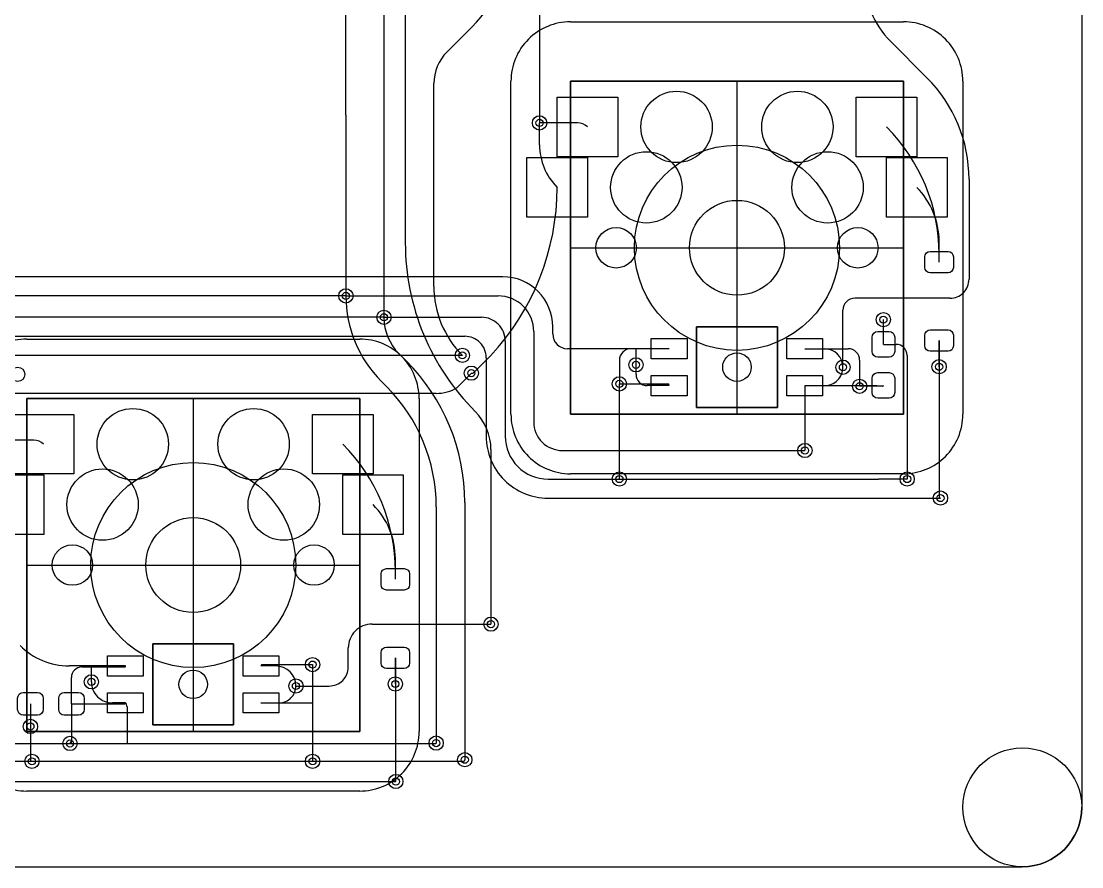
# Model space of a CAD drawing. Header units: millimetres. Extents: x -220 to 263, y -14 to 135.
# Drawn here: x 218.47 to 263.06, y 12 to 47.54 of the extents above; entities that cross this region are included whole.
import ezdxf

# ---------------------------------------------------------------- set-up
doc = ezdxf.new("R2010")
doc.units = ezdxf.units.MM
doc.layers.get('0').update_dxf_attribs({"color": 96, "lineweight": 25, "true_color": 0x008000})
for name, color, linetype, lineweight, true_color in [('livello 12', 253, 'Continuous', 25, 0xa0a0a4), ('livello 3', 18, 'Continuous', 25, 0x000000), ('livello 4', 18, 'Continuous', 25, 0x000000), ('livello 6', 18, 'Continuous', 25, 0x000000)]:
    doc.layers.add(name, color=color, linetype=linetype, lineweight=lineweight, true_color=true_color)

msp = doc.modelspace()

# ---------------------------------------------------------------- linework, layer by layer
at = {"flags": 128}
for points in [[(263.064, 83.069), (263.064, 14.5)], [(168.222, 12), (260.564, 12)]]:
    msp.add_lwpolyline(points, dxfattribs=at)
msp.add_circle((260.564, 14.5), 2.5)
at = {"layer": 'livello 12'}
for p, q in [((255.564, 45.019), (241.564, 45.019)), ((241.564, 45.019), (241.564, 31.02)), ((255.564, 31.02), (255.564, 45.019)), ((232.703, 31.684), (218.703, 31.684)), ((218.703, 31.684), (218.703, 17.684)), ((232.703, 17.684), (232.703, 31.684)), ((241.564, 31.02), (255.564, 31.02)), ((218.703, 17.684), (232.703, 17.684))]:
    msp.add_line(p, q, dxfattribs=at)
at = {"layer": 'livello 12', "flags": 128}
for points in [[(263.064, 83.069), (263.064, 14.5)], [(168.222, 12), (260.564, 12)]]:
    msp.add_lwpolyline(points, dxfattribs=at)
at = {"layer": 'livello 12'}
msp.add_arc((260.564, 14.5), 2.5, 270, 0, dxfattribs=at)
at = {"layer": 'livello 3', "color": 30, "true_color": 0xff7f00, "flags": 128}
for points in [[(241.564, 47.519, 0.414214), (239.064, 45.019)], [(258.064, 45.019, 0.414214), (255.564, 47.519)], [(218.703, 34.184, 0.414214), (216.203, 31.684)], [(235.203, 31.684, 0.414214), (232.703, 34.184)], [(239.064, 31.02, 0.414214), (241.564, 28.52)], [(255.564, 28.52, 0.414214), (258.064, 31.02)], [(216.203, 17.684, 0.414214), (218.703, 15.184)], [(232.703, 15.184, 0.414214), (235.203, 17.684)]]:
    msp.add_lwpolyline(points, format="xyb", dxfattribs=at)
for points in [[(241.564, 47.519), (255.564, 47.519)], [(239.064, 31.02), (239.064, 45.019)], [(241.564, 31.02), (241.564, 45.019)], [(241.564, 45.019), (255.564, 45.019)], [(248.565, 45.02), (248.565, 31.02)], [(255.564, 45.019), (255.564, 31.02)], [(258.064, 45.019), (258.064, 31.02)], [(241.565, 38.02), (255.564, 38.02)], [(246.865, 34.703), (250.265, 34.703)], [(246.865, 31.303), (246.865, 34.703)], [(250.265, 34.703), (246.865, 34.703)], [(246.865, 34.703), (246.865, 31.303)], [(250.265, 34.703), (250.265, 31.303)], [(250.265, 31.303), (250.265, 34.703)], [(218.703, 34.184), (232.703, 34.184)], [(218.703, 17.684), (218.703, 31.684)], [(218.703, 31.684), (232.703, 31.684)], [(225.703, 31.684), (225.703, 17.684)], [(232.703, 31.684), (232.703, 17.684)], [(235.203, 31.684), (235.203, 17.684)], [(250.265, 31.303), (246.865, 31.303)], [(246.865, 31.303), (250.265, 31.303)], [(255.564, 31.02), (241.564, 31.02)], [(255.564, 28.52), (241.564, 28.52)], [(218.703, 24.684), (232.702, 24.684)], [(224.003, 17.968), (224.003, 21.368)], [(224.003, 21.368), (227.403, 21.368)], [(227.403, 21.368), (224.003, 21.368)], [(224.003, 21.368), (224.003, 17.968)], [(227.403, 21.368), (227.403, 17.968)], [(227.403, 17.968), (227.403, 21.368)], [(227.403, 17.968), (224.003, 17.968)], [(224.003, 17.968), (227.403, 17.968)], [(232.703, 17.684), (218.703, 17.684)], [(232.703, 15.184), (218.703, 15.184)]]:
    msp.add_lwpolyline(points, dxfattribs=at)
at = {"layer": 'livello 3', "color": 30, "true_color": 0xff7f00}
for centre in [(248.565, 38.02), (225.703, 24.684)]:
    msp.add_circle(centre, 4.311, dxfattribs=at)
at = {"layer": 'livello 4', "color": 45, "true_color": 0xb2803a, "flags": 128}
for points in [[(240.265, 57.823), (240.265, 43.27)], [(233.722, 56.799), (233.722, 35.099)], [(234.622, 57.033), (234.622, 38.227)], [(232.122, 43.599), (232.122, 55.999)], [(236.372, 46.249), (237.412, 47.29)], [(255.022, 46.699), (256.554, 45.167)], [(235.822, 36.396), (235.822, 44.921)], [(253.58, 41.85), (253.58, 44.35), (256.13, 44.35), (256.13, 41.85), (253.58, 41.85)], [(232.122, 43.599), (232.122, 35.999)], [(240.265, 42.346), (240.265, 43.27)], [(239.73, 39.31), (239.73, 41.81), (242.28, 41.81), (242.28, 39.31), (239.73, 39.31)], [(257.44, 37.87), (257.526, 37.852), (257.599, 37.804), (257.647, 37.731), (257.665, 37.645), (257.665, 37.195), (257.647, 37.108), (257.599, 37.035), (257.526, 36.987), (257.44, 36.97), (256.69, 36.97), (256.603, 36.987), (256.53, 37.035), (256.482, 37.108), (256.465, 37.195), (256.465, 37.645), (256.482, 37.731), (256.53, 37.804), (256.603, 37.852), (256.69, 37.87), (257.44, 37.87)], [(257.065, 37.42), (257.065, 37.764)], [(256.622, 35.899), (253.522, 35.899)], [(257.522, 35.899), (256.622, 35.899)], [(253.022, 32.999), (253.022, 35.399)], [(254.722, 33.961), (254.722, 34.999)], [(254.484, 33.424), (254.393, 33.442), (254.316, 33.494), (254.265, 33.571), (254.247, 33.661), (254.247, 34.261), (254.265, 34.352), (254.316, 34.429), (254.393, 34.481), (254.484, 34.499), (254.959, 34.499), (255.05, 34.481), (255.127, 34.429), (255.178, 34.352), (255.197, 34.261), (255.197, 33.661), (255.178, 33.571), (255.127, 33.494), (255.05, 33.442), (254.959, 33.424), (254.484, 33.424)], [(257.44, 34.57), (257.526, 34.552), (257.599, 34.504), (257.647, 34.431), (257.665, 34.345), (257.665, 33.895), (257.647, 33.808), (257.599, 33.735), (257.526, 33.687), (257.44, 33.67), (256.69, 33.67), (256.603, 33.687), (256.53, 33.735), (256.482, 33.808), (256.465, 33.895), (256.465, 34.345), (256.482, 34.431), (256.53, 34.504), (256.603, 34.552), (256.69, 34.57), (257.44, 34.57)], [(244.965, 33.353), (244.965, 34.203), (246.465, 34.203), (246.465, 33.353), (244.965, 33.353)], [(250.665, 33.353), (250.665, 34.203), (252.165, 34.203), (252.165, 33.353), (250.665, 33.353)], [(254.722, 33.961), (255.259, 33.961)], [(257.065, 33.02), (257.065, 34.12)], [(234.358, 33.563), (234.658, 33.263)], [(237.468, 32.749), (238.199, 33.479)], [(245.715, 33.778), (244.117, 33.778)], [(251.415, 33.778), (252.242, 33.778)], [(255.722, 33.499), (255.722, 28.299)], [(243.622, 33.283), (243.622, 32.299)], [(244.322, 32.699), (244.322, 33.099)], [(257.065, 33.02), (257.065, 27.556)], [(237.397, 32.749), (237.468, 32.749)], [(244.965, 31.803), (244.965, 32.653), (246.465, 32.653), (246.465, 31.803), (244.965, 31.803)], [(250.665, 31.803), (250.665, 32.653), (252.165, 32.653), (252.165, 31.803), (250.665, 31.803)], [(254.484, 31.699), (254.393, 31.717), (254.316, 31.769), (254.265, 31.846), (254.247, 31.936), (254.247, 32.536), (254.265, 32.627), (254.316, 32.704), (254.393, 32.756), (254.484, 32.774), (254.959, 32.774), (255.05, 32.756), (255.127, 32.704), (255.178, 32.627), (255.197, 32.536), (255.197, 31.936), (255.178, 31.846), (255.127, 31.769), (255.05, 31.717), (254.959, 31.699), (254.484, 31.699)], [(233.606, 32.414), (233.822, 32.199)], [(243.622, 28.299), (243.622, 32.299)], [(245.715, 32.228), (244.792, 32.228)], [(251.415, 32.228), (251.415, 29.516)], [(251.415, 32.228), (254.451, 32.228)], [(230.718, 28.514), (230.718, 31.014), (233.268, 31.014), (233.268, 28.514), (230.718, 28.514)], [(238.222, 29.536), (238.222, 22.199)], [(216.868, 25.974), (216.868, 28.474), (219.418, 28.474), (219.418, 25.974), (216.868, 25.974)], [(237.122, 27.315), (237.122, 16.499)], [(235.922, 27.129), (235.922, 22.899)], [(234.578, 24.534), (234.664, 24.517), (234.737, 24.468), (234.785, 24.395), (234.803, 24.309), (234.803, 23.859), (234.785, 23.773), (234.737, 23.7), (234.664, 23.651), (234.578, 23.634), (233.828, 23.634), (233.741, 23.651), (233.668, 23.7), (233.62, 23.773), (233.603, 23.859), (233.603, 24.309), (233.62, 24.395), (233.668, 24.468), (233.741, 24.517), (233.828, 24.534), (234.578, 24.534)], [(234.203, 24.084), (234.203, 24.429)], [(235.922, 22.899), (235.919, 22.897)], [(235.919, 22.897), (235.919, 17.199)], [(234.578, 21.234), (234.664, 21.217), (234.737, 21.168), (234.785, 21.095), (234.803, 21.009), (234.803, 20.559), (234.785, 20.473), (234.737, 20.4), (234.664, 20.351), (234.578, 20.334), (233.828, 20.334), (233.741, 20.351), (233.668, 20.4), (233.62, 20.473), (233.603, 20.559), (233.603, 21.009), (233.62, 21.095), (233.668, 21.168), (233.741, 21.217), (233.828, 21.234), (234.578, 21.234)], [(223.603, 20.868), (223.603, 20.018), (222.103, 20.018), (222.103, 20.868), (223.603, 20.868)], [(229.303, 20.868), (229.303, 20.018), (227.803, 20.018), (227.803, 20.868), (229.303, 20.868)], [(234.203, 19.684), (234.203, 20.784)], [(221.022, 20.399), (222.809, 20.399)], [(229.178, 20.443), (228.553, 20.443)], [(230.722, 20.499), (230.722, 18.899)], [(220.584, 18.849), (220.584, 19.961)], [(234.203, 19.684), (234.203, 15.603)], [(219.397, 18.611), (219.378, 18.521), (219.327, 18.444), (219.25, 18.392), (219.159, 18.374), (218.559, 18.374), (218.468, 18.392), (218.391, 18.444), (218.34, 18.521), (218.322, 18.611), (218.322, 19.086), (218.34, 19.177), (218.391, 19.254), (218.468, 19.306), (218.559, 19.324), (219.159, 19.324), (219.25, 19.306), (219.327, 19.254), (219.378, 19.177), (219.397, 19.086), (219.397, 18.611)], [(221.122, 18.611), (221.103, 18.521), (221.052, 18.444), (220.975, 18.392), (220.884, 18.374), (220.284, 18.374), (220.193, 18.392), (220.116, 18.444), (220.065, 18.521), (220.047, 18.611), (220.047, 19.086), (220.065, 19.177), (220.116, 19.254), (220.193, 19.306), (220.284, 19.324), (220.884, 19.324), (220.975, 19.306), (221.052, 19.254), (221.103, 19.177), (221.122, 19.086), (221.122, 18.611)], [(223.603, 19.318), (223.603, 18.468), (222.103, 18.468), (222.103, 19.318), (223.603, 19.318)], [(229.303, 19.318), (229.303, 18.468), (227.803, 18.468), (227.803, 19.318), (229.303, 19.318)], [(218.859, 18.849), (218.859, 17.899)], [(220.584, 18.849), (220.584, 17.247)], [(222.853, 18.893), (222.303, 18.893)], [(228.553, 18.893), (230.715, 18.893)], [(230.722, 18.899), (230.722, 16.899)], [(218.859, 17.899), (218.859, 16.497)], [(230.722, 16.899), (230.722, 16.434)]]:
    msp.add_lwpolyline(points, dxfattribs=at)
for points in [[(237.412, 47.29, 0.198913), (239.122, 51.416)], [(253.922, 49.355, 0.198912), (255.022, 46.699)], [(236.372, 46.249, 0.198912), (235.822, 44.921)], [(257.065, 37.764, 0.198912), (254.855, 43.099)], [(240.265, 42.346, 0.198912), (241.005, 40.56)], [(238.199, 33.48, 0.190754), (241.005, 40.56)], [(234.622, 38.227, 0.198912), (237.559, 31.136)], [(235.822, 36.396, 0.198913), (237.022, 33.499)], [(232.122, 35.999, 0.198913), (233.606, 32.414)], [(253.522, 35.899, 0.414214), (253.022, 35.399)], [(233.722, 35.099, 0.198912), (234.358, 33.563)], [(255.722, 33.499, 0.414214), (255.259, 33.961)], [(244.117, 33.778, 0.414214), (243.622, 33.283)], [(253.022, 32.999, 0.414138), (252.243, 33.778)], [(237.122, 27.315, 0.198912), (234.658, 33.263)], [(244.322, 32.699, 0.414214), (244.792, 32.228)], [(235.922, 27.129, 0.198912), (233.822, 32.199)], [(238.222, 29.536, 0.198923), (237.559, 31.136)], [(234.203, 24.429, 0.198912), (231.993, 29.764)], [(251.415, 29.516, 0.198913), (251.422, 29.499)], [(257.065, 27.556, 0.414214), (257.122, 27.499)], [(221.022, 20.399, 0.414214), (220.584, 19.961)], [(222.809, 20.399, 0.414214), (222.853, 20.443)], [(230.022, 19.599, 0.414144), (229.178, 20.443)], [(221.422, 19.774, 0.414214), (222.303, 18.893)], [(230.715, 18.893, 0.40968), (230.722, 18.899)], [(220.522, 17.184, 0.414214), (220.584, 17.247)], [(218.859, 16.497, 0.413745), (218.922, 16.434)], [(234.203, 15.603, 0.412677), (234.222, 15.584)]]:
    msp.add_lwpolyline(points, format="xyb", dxfattribs=at)
at = {"layer": 'livello 4', "color": 250, "true_color": 0x2f2d31, "flags": 128}
for points in [[(246.865, 34.703), (250.265, 34.703)], [(246.865, 31.303), (246.865, 34.703)], [(250.265, 34.703), (246.865, 34.703)], [(246.865, 34.703), (246.865, 31.303)], [(250.265, 34.703), (250.265, 31.303)], [(250.265, 31.303), (250.265, 34.703)], [(250.265, 31.303), (246.865, 31.303)], [(246.865, 31.303), (250.265, 31.303)], [(224.003, 17.968), (224.003, 21.368)], [(224.003, 21.368), (227.403, 21.368)], [(227.403, 21.368), (224.003, 21.368)], [(224.003, 21.368), (224.003, 17.968)], [(227.403, 21.368), (227.403, 17.968)], [(227.403, 17.968), (227.403, 21.368)], [(227.403, 17.968), (224.003, 17.968)], [(224.003, 17.968), (227.403, 17.968)]]:
    msp.add_lwpolyline(points, dxfattribs=at)
at = {"layer": 'livello 4', "color": 18, "true_color": 0x000000}
for centre, radius in [((246.025, 43.1), 1.5), ((251.105, 43.1), 1.5), ((240.265, 43.27), 0.15), ((244.755, 40.56), 1.5), ((252.375, 40.56), 1.5), ((248.565, 38.02), 1.994), ((248.565, 38.02), 1.994), ((243.485, 38.02), 0.851), ((243.485, 38.02), 0.851), ((253.645, 38.02), 0.851), ((253.645, 38.02), 0.851), ((232.122, 35.999), 0.15), ((232.122, 35.999), 0.15), ((233.722, 35.099), 0.15), ((254.722, 34.999), 0.15), ((237.022, 33.499), 0.15), ((244.322, 33.099), 0.15), ((253.022, 32.999), 0.15), ((257.065, 33.02), 0.15), ((237.397, 32.749), 0.15), ((243.622, 32.299), 0.15), ((253.722, 32.199), 0.15), ((223.163, 29.764), 1.5), ((228.243, 29.764), 1.5), ((251.422, 29.499), 0.15), ((221.893, 27.224), 1.5), ((229.513, 27.224), 1.5), ((243.622, 28.299), 0.15), ((255.722, 28.299), 0.15), ((257.122, 27.499), 0.15), ((225.703, 24.684), 1.994), ((225.703, 24.684), 1.994), ((220.623, 24.684), 0.851), ((220.623, 24.684), 0.851), ((230.783, 24.684), 0.851), ((230.783, 24.684), 0.851), ((238.222, 22.199), 0.15), ((230.722, 20.499), 0.15), ((221.422, 19.774), 0.15), ((230.022, 19.599), 0.15), ((234.203, 19.684), 0.15), ((218.859, 17.899), 0.15), ((220.522, 17.184), 0.15), ((235.919, 17.199), 0.15), ((218.922, 16.434), 0.15), ((230.722, 16.434), 0.15), ((237.122, 16.499), 0.15), ((234.222, 15.584), 0.15)]:
    msp.add_circle(centre, radius, dxfattribs=at)
at = {"layer": 'livello 4', "color": 250, "true_color": 0x121212}
for centre in [(240.265, 43.27), (232.122, 35.999), (232.122, 35.999), (233.722, 35.099), (254.722, 34.999), (237.022, 33.499), (218.322, 32.699), (237.397, 32.749), (244.322, 33.099), (253.022, 32.999), (257.065, 33.02), (243.622, 32.299), (253.722, 32.199), (251.422, 29.499), (243.622, 28.299), (255.722, 28.299), (257.122, 27.499), (238.222, 22.199), (230.722, 20.499), (221.422, 19.774), (230.022, 19.599), (234.203, 19.684), (218.859, 17.899), (220.522, 17.184), (235.919, 17.199), (218.922, 16.434), (230.722, 16.434), (237.122, 16.499), (234.222, 15.584)]:
    msp.add_circle(centre, 0.3, dxfattribs=at)
at = {"layer": 'livello 4', "color": 45, "true_color": 0xb2803a}
for centre in [(248.565, 33.003), (225.703, 19.668)]:
    msp.add_circle(centre, 0.599, dxfattribs=at)
at = {"layer": 'livello 6', "color": 45, "true_color": 0xb2803a, "flags": 128}
for points in [[(258.322, 40.899, 0.198916), (256.554, 45.167)], [(257.522, 35.899, 0.414214), (258.322, 36.699)]]:
    msp.add_lwpolyline(points, format="xyb", dxfattribs=at)
at = {"layer": 'livello 6', "color": 133, "true_color": 0x37cbcb, "flags": 128}
for points in [[(243.55, 44.35), (243.55, 41.85), (241, 41.85), (241, 44.35), (243.55, 44.35)], [(241.864, 43.27), (240.265, 43.27)], [(257.4, 41.81), (257.4, 39.31), (254.85, 39.31), (254.85, 41.81), (257.4, 41.81)], [(257.065, 37.42), (257.065, 38.29)], [(257.44, 37.87), (257.526, 37.852), (257.599, 37.804), (257.647, 37.731), (257.665, 37.645), (257.665, 37.195), (257.647, 37.108), (257.599, 37.035), (257.526, 36.987), (257.44, 36.97), (256.69, 36.97), (256.603, 36.987), (256.53, 37.035), (256.482, 37.108), (256.465, 37.195), (256.465, 37.645), (256.482, 37.731), (256.53, 37.804), (256.603, 37.852), (256.69, 37.87), (257.44, 37.87)], [(238.722, 36.799), (212.422, 36.799)], [(232.122, 35.999), (199.953, 35.999)], [(232.122, 35.999), (238.522, 35.999)], [(233.722, 35.099), (212.822, 35.099)], [(233.722, 35.099), (237.822, 35.099)], [(254.722, 33.961), (254.722, 34.999)], [(240.022, 34.499), (240.022, 32.299)], [(240.822, 34.399), (240.822, 34.699)], [(254.484, 33.424), (254.393, 33.442), (254.316, 33.494), (254.265, 33.571), (254.247, 33.661), (254.247, 34.261), (254.265, 34.352), (254.316, 34.429), (254.393, 34.481), (254.484, 34.499), (254.959, 34.499), (255.05, 34.481), (255.127, 34.429), (255.178, 34.352), (255.197, 34.261), (255.197, 33.661), (255.178, 33.571), (255.127, 33.494), (255.05, 33.442), (254.959, 33.424), (254.484, 33.424)], [(257.44, 34.57), (257.526, 34.552), (257.599, 34.504), (257.647, 34.431), (257.665, 34.345), (257.665, 33.895), (257.647, 33.808), (257.599, 33.735), (257.526, 33.687), (257.44, 33.67), (256.69, 33.67), (256.603, 33.687), (256.53, 33.735), (256.482, 33.808), (256.465, 33.895), (256.465, 34.345), (256.482, 34.431), (256.53, 34.504), (256.603, 34.552), (256.69, 34.57), (257.44, 34.57)], [(215.222, 34.299), (237.122, 34.299)], [(238.822, 34.099), (238.822, 30.099)], [(244.965, 33.353), (244.965, 34.203), (246.465, 34.203), (246.465, 33.353), (244.965, 33.353)], [(250.665, 33.353), (250.665, 34.203), (252.165, 34.203), (252.165, 33.353), (250.665, 33.353)], [(257.065, 34.12), (257.065, 33.02)], [(237.022, 33.499), (199.122, 33.499)], [(244.322, 33.778), (241.442, 33.778)], [(245.715, 33.778), (244.322, 33.778)], [(244.322, 33.099), (244.322, 33.778)], [(251.415, 33.778), (253.242, 33.778)], [(238.022, 33.399), (238.022, 30.099)], [(253.722, 33.299), (253.722, 32.199)], [(237.397, 32.737), (236.808, 32.148)], [(237.397, 32.749), (237.397, 32.737)], [(244.965, 31.803), (244.965, 32.653), (246.465, 32.653), (246.465, 31.803), (244.965, 31.803)], [(250.665, 31.803), (250.665, 32.653), (252.165, 32.653), (252.165, 31.803), (250.665, 31.803)], [(254.484, 31.699), (254.393, 31.717), (254.316, 31.769), (254.265, 31.846), (254.247, 31.936), (254.247, 32.536), (254.265, 32.627), (254.316, 32.704), (254.393, 32.756), (254.484, 32.774), (254.959, 32.774), (255.05, 32.756), (255.127, 32.704), (255.178, 32.627), (255.197, 32.536), (255.197, 31.936), (255.178, 31.846), (255.127, 31.769), (255.05, 31.717), (254.959, 31.699), (254.484, 31.699)], [(240.022, 32.299), (240.022, 30.699)], [(243.622, 32.299), (243.623, 32.3)], [(243.623, 32.3), (245.658, 32.3)], [(251.415, 32.228), (252.251, 32.228)], [(254.684, 32.199), (253.722, 32.199)], [(235.914, 31.899), (200.422, 31.899)], [(220.688, 31.014), (220.688, 28.514), (218.138, 28.514), (218.138, 31.014), (220.688, 31.014)], [(219.002, 29.934), (217.403, 29.934)], [(241.222, 29.499), (251.422, 29.499)], [(234.538, 28.474), (234.538, 25.974), (231.988, 25.974), (231.988, 28.474), (234.538, 28.474)], [(240.622, 28.299), (254.522, 28.299)], [(255.722, 28.299), (254.522, 28.299)], [(240.622, 27.499), (257.122, 27.499)], [(234.578, 24.534), (234.664, 24.517), (234.737, 24.468), (234.785, 24.395), (234.803, 24.309), (234.803, 23.859), (234.785, 23.773), (234.737, 23.7), (234.664, 23.651), (234.578, 23.634), (233.828, 23.634), (233.741, 23.651), (233.668, 23.7), (233.62, 23.773), (233.603, 23.859), (233.603, 24.309), (233.62, 24.395), (233.668, 24.468), (233.741, 24.517), (233.828, 24.534), (234.578, 24.534)], [(234.203, 24.084), (234.203, 24.955)], [(233.222, 22.199), (238.222, 22.199)], [(232.222, 20.399), (232.222, 21.199)], [(234.578, 21.234), (234.664, 21.217), (234.737, 21.168), (234.785, 21.095), (234.803, 21.009), (234.803, 20.559), (234.785, 20.473), (234.737, 20.4), (234.664, 20.351), (234.578, 20.334), (233.828, 20.334), (233.741, 20.351), (233.668, 20.4), (233.62, 20.473), (233.603, 20.559), (233.603, 21.009), (233.62, 21.095), (233.668, 21.168), (233.741, 21.217), (233.828, 21.234), (234.578, 21.234)], [(223.603, 20.868), (223.603, 20.018), (222.103, 20.018), (222.103, 20.868), (223.603, 20.868)], [(229.303, 20.868), (229.303, 20.018), (227.803, 20.018), (227.803, 20.868), (229.303, 20.868)], [(234.203, 20.784), (234.203, 19.684)], [(221.422, 20.443), (220.489, 20.443)], [(222.853, 20.443), (221.422, 20.443)], [(221.422, 19.774), (221.422, 20.443)], [(228.609, 20.499), (230.722, 20.499)], [(219.397, 18.611), (219.378, 18.521), (219.327, 18.444), (219.25, 18.392), (219.159, 18.374), (218.559, 18.374), (218.468, 18.392), (218.391, 18.444), (218.34, 18.521), (218.322, 18.611), (218.322, 19.086), (218.34, 19.177), (218.391, 19.254), (218.468, 19.306), (218.559, 19.324), (219.159, 19.324), (219.25, 19.306), (219.327, 19.254), (219.378, 19.177), (219.397, 19.086), (219.397, 18.611)], [(221.122, 18.611), (221.103, 18.521), (221.052, 18.444), (220.975, 18.392), (220.884, 18.374), (220.284, 18.374), (220.193, 18.392), (220.116, 18.444), (220.065, 18.521), (220.047, 18.611), (220.047, 19.086), (220.065, 19.177), (220.116, 19.254), (220.193, 19.306), (220.284, 19.324), (220.884, 19.324), (220.975, 19.306), (221.052, 19.254), (221.103, 19.177), (221.122, 19.086), (221.122, 18.611)], [(223.603, 19.318), (223.603, 18.468), (222.103, 18.468), (222.103, 19.318), (223.603, 19.318)], [(229.303, 19.318), (229.303, 18.468), (227.803, 18.468), (227.803, 19.318), (229.303, 19.318)], [(230.022, 19.599), (231.422, 19.599)], [(218.859, 18.849), (218.859, 17.899)], [(220.584, 18.849), (222.809, 18.849)], [(220.584, 18.849), (220.584, 17.335)], [(228.553, 18.893), (229.315, 18.893)], [(222.922, 18.726), (222.922, 17.184)], [(203.853, 17.184), (220.522, 17.184)], [(220.522, 17.184), (222.922, 17.184)], [(222.922, 17.184), (235.884, 17.184)], [(180.853, 16.434), (218.922, 16.434)], [(218.922, 16.434), (230.722, 16.434)], [(230.722, 16.434), (237.057, 16.434)], [(196.103, 15.584), (234.222, 15.584)]]:
    msp.add_lwpolyline(points, dxfattribs=at)
for points in [[(242.275, 43.1, 0.198855), (241.864, 43.269)], [(257.065, 38.29, 0.198905), (256.125, 40.559)], [(240.822, 34.699, 0.414214), (238.722, 36.799)], [(240.022, 34.499, 0.414214), (238.522, 35.999)], [(238.822, 34.099, 0.414214), (237.822, 35.099)], [(240.822, 34.399, 0.414119), (241.442, 33.778)], [(238.022, 33.399, 0.414214), (237.122, 34.299)], [(253.722, 33.299, 0.414214), (253.243, 33.778)], [(252.251, 32.228, 0.414214), (253.022, 32.999)], [(235.914, 31.899, 0.135103), (236.808, 32.148)], [(245.715, 32.228, 0.331456), (245.658, 32.3)], [(254.684, 32.199, 0.414214), (254.722, 32.236)], [(240.022, 30.699, 0.414214), (241.222, 29.499)], [(219.413, 29.764, 0.198855), (219.002, 29.934)], [(238.022, 30.099, 0.414214), (240.622, 27.499)], [(238.822, 30.099, 0.414214), (240.622, 28.299)], [(234.203, 24.955, 0.198905), (233.263, 27.224)], [(233.222, 22.199, 0.414214), (232.222, 21.199)], [(218.422, 21.299, 0.198907), (220.489, 20.443)], [(228.609, 20.499, 0.414214), (228.553, 20.443)], [(231.422, 19.599, 0.414214), (232.222, 20.399)], [(229.315, 18.893, 0.414214), (230.022, 19.599)], [(222.809, 18.849, 0.414214), (222.853, 18.893)], [(222.922, 18.726, 0.198806), (222.853, 18.893)], [(220.522, 17.184, 0.198915), (220.584, 17.335)], [(235.884, 17.184, 0.199274), (235.919, 17.199)], [(237.057, 16.434, 0.414214), (237.122, 16.499)]]:
    msp.add_lwpolyline(points, format="xyb", dxfattribs=at)
at = {"layer": 'livello 6', "color": 45, "true_color": 0xb2803a, "flags": 128}
msp.add_lwpolyline([(258.322, 40.899), (258.322, 36.699)], dxfattribs=at)
at = {"layer": 'livello 6', "color": 250, "true_color": 0x2f2d31, "flags": 128}
for points in [[(246.865, 34.703), (250.265, 34.703)], [(246.865, 31.303), (246.865, 34.703)], [(250.265, 34.703), (246.865, 34.703)], [(246.865, 34.703), (246.865, 31.303)], [(250.265, 34.703), (250.265, 31.303)], [(250.265, 31.303), (250.265, 34.703)], [(250.265, 31.303), (246.865, 31.303)], [(246.865, 31.303), (250.265, 31.303)], [(224.003, 17.968), (224.003, 21.368)], [(224.003, 21.368), (227.403, 21.368)], [(227.403, 21.368), (224.003, 21.368)], [(224.003, 21.368), (224.003, 17.968)], [(227.403, 21.368), (227.403, 17.968)], [(227.403, 17.968), (227.403, 21.368)], [(227.403, 17.968), (224.003, 17.968)], [(224.003, 17.968), (227.403, 17.968)]]:
    msp.add_lwpolyline(points, dxfattribs=at)
at = {"layer": 'livello 6', "color": 18, "true_color": 0x000000}
for centre, radius in [((246.025, 43.1), 1.5), ((251.105, 43.1), 1.5), ((240.265, 43.27), 0.15), ((244.755, 40.56), 1.5), ((252.375, 40.56), 1.5), ((248.565, 38.02), 1.994), ((248.565, 38.02), 1.994), ((243.485, 38.02), 0.851), ((243.485, 38.02), 0.851), ((253.645, 38.02), 0.851), ((253.645, 38.02), 0.851), ((232.122, 35.999), 0.15), ((232.122, 35.999), 0.15), ((233.722, 35.099), 0.15), ((254.722, 34.999), 0.15), ((237.022, 33.499), 0.15), ((244.322, 33.099), 0.15), ((253.022, 32.999), 0.15), ((257.065, 33.02), 0.15), ((237.397, 32.749), 0.15), ((243.622, 32.299), 0.15), ((253.722, 32.199), 0.15), ((223.163, 29.764), 1.5), ((228.243, 29.764), 1.5), ((251.422, 29.499), 0.15), ((221.893, 27.224), 1.5), ((229.513, 27.224), 1.5), ((243.622, 28.299), 0.15), ((255.722, 28.299), 0.15), ((257.122, 27.499), 0.15), ((225.703, 24.684), 1.994), ((225.703, 24.684), 1.994), ((220.623, 24.684), 0.851), ((220.623, 24.684), 0.851), ((230.783, 24.684), 0.851), ((230.783, 24.684), 0.851), ((238.222, 22.199), 0.15), ((230.722, 20.499), 0.15), ((221.422, 19.774), 0.15), ((230.022, 19.599), 0.15), ((234.203, 19.684), 0.15), ((218.859, 17.899), 0.15), ((220.522, 17.184), 0.15), ((235.919, 17.199), 0.15), ((218.922, 16.434), 0.15), ((230.722, 16.434), 0.15), ((237.122, 16.499), 0.15), ((234.222, 15.584), 0.15)]:
    msp.add_circle(centre, radius, dxfattribs=at)
at = {"layer": 'livello 6', "color": 250, "true_color": 0x121212}
for centre in [(240.265, 43.27), (232.122, 35.999), (232.122, 35.999), (233.722, 35.099), (254.722, 34.999), (237.022, 33.499), (218.322, 32.699), (237.397, 32.749), (244.322, 33.099), (253.022, 32.999), (257.065, 33.02), (243.622, 32.299), (253.722, 32.199), (251.422, 29.499), (243.622, 28.299), (255.722, 28.299), (257.122, 27.499), (238.222, 22.199), (230.722, 20.499), (221.422, 19.774), (230.022, 19.599), (234.203, 19.684), (218.859, 17.899), (220.522, 17.184), (235.919, 17.199), (218.922, 16.434), (230.722, 16.434), (237.122, 16.499), (234.222, 15.584)]:
    msp.add_circle(centre, 0.3, dxfattribs=at)
at = {"layer": 'livello 6', "color": 133, "true_color": 0x37cbcb}
for centre in [(248.565, 33.003), (225.703, 19.668)]:
    msp.add_circle(centre, 0.599, dxfattribs=at)

doc.saveas('drawing.dxf')
